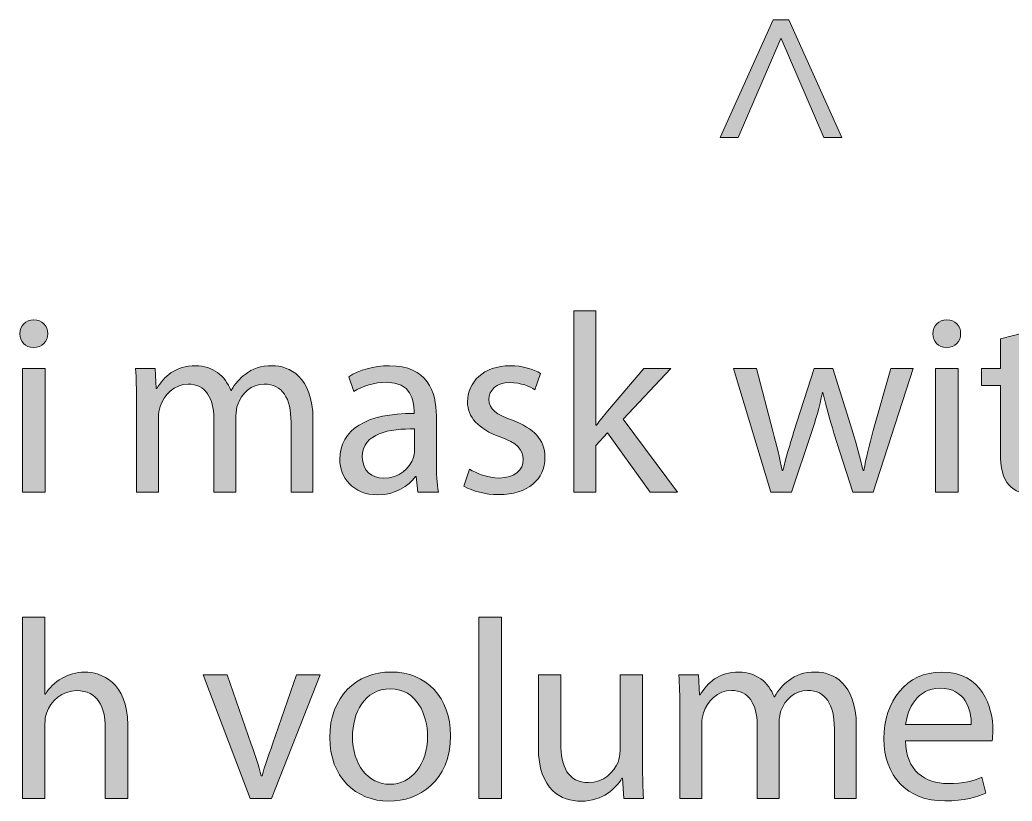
# Model space of a CAD drawing. Header units: inches. Extents: x 17 to 980, y -926 to -230.
# Drawn here: x 783.9 to 840.4, y -622 to -577.5 of the extents above; entities that cross this region are included whole.
import ezdxf

# ---------------------------------------------------------------- set-up
doc = ezdxf.new("R2010")
doc.units = ezdxf.units.IN
doc.header["$MEASUREMENT"] = 0
doc.layers.add('Layer 1', color=7, linetype='Continuous')

# ---------------------------------------------------------------- blocks, each defined once
blk = doc.blocks.new('block 2')
at = {"layer": 'Layer 1', "true_color": 0x231f20}
h = blk.add_hatch(color=179, dxfattribs=at)
h.dxf.hatch_style = 2
h.paths.add_polyline_path([(829.689, -584.193), (827.259, -578.547), (827.23, -578.547), (824.8, -584.193), (823.781, -584.193), (826.793, -577.485), (827.695, -577.485), (830.707, -584.193)])
h = blk.add_hatch(color=179, dxfattribs=at)
h.dxf.hatch_style = 2
edge = h.paths.add_edge_path()
edge.add_spline(control_points=[(816.702, -600.593), (816.702, -600.593), (816.731, -600.593), (816.731, -600.593), (816.906, -600.346), (817.153, -600.04), (817.356, -599.793), (817.356, -599.793), (819.423, -597.363), (819.423, -597.363), (819.423, -597.363), (820.965, -597.363), (820.965, -597.363), (820.965, -597.363), (818.244, -600.258), (818.244, -600.258), (818.244, -600.258), (821.343, -604.405), (821.343, -604.405), (821.343, -604.405), (819.786, -604.405), (819.786, -604.405), (819.786, -604.405), (817.356, -601.03), (817.356, -601.03), (817.356, -601.03), (816.702, -601.757), (816.702, -601.757), (816.702, -601.757), (816.702, -604.405), (816.702, -604.405), (816.702, -604.405), (815.436, -604.405), (815.436, -604.405), (815.436, -604.405), (815.436, -594.075), (815.436, -594.075), (815.436, -594.075), (816.702, -594.075), (816.702, -594.075), (816.702, -594.075), (816.702, -600.593), (816.702, -600.593)], knot_values=[0, 0, 0, 0, 1, 1, 1, 2, 2, 2, 3, 3, 3, 4, 4, 4, 5, 5, 5, 6, 6, 6, 7, 7, 7, 8, 8, 8, 9, 9, 9, 10, 10, 10, 11, 11, 11, 12, 12, 12, 13, 13, 13, 14, 14, 14, 14], degree=3, periodic=1)
h = blk.add_hatch(color=179, dxfattribs=at)
h.dxf.hatch_style = 2
edge = h.paths.add_edge_path()
edge.add_spline(control_points=[(785.459, -595.384), (785.473, -595.821), (785.153, -596.17), (784.644, -596.17), (784.193, -596.17), (783.873, -595.821), (783.873, -595.384), (783.873, -594.933), (784.207, -594.584), (784.673, -594.584), (785.153, -594.584), (785.459, -594.933), (785.459, -595.384)], knot_values=[0, 0, 0, 0, 1, 1, 1, 2, 2, 2, 3, 3, 3, 4, 4, 4, 4], degree=3, periodic=1)
h.paths.add_polyline_path([(784.033, -604.405), (784.033, -597.363), (785.313, -597.363), (785.313, -604.405)])
h = blk.add_hatch(color=179, dxfattribs=at)
h.dxf.hatch_style = 2
edge = h.paths.add_edge_path()
edge.add_spline(control_points=[(837.482, -595.384), (837.496, -595.821), (837.176, -596.17), (836.667, -596.17), (836.216, -596.17), (835.896, -595.821), (835.896, -595.384), (835.896, -594.933), (836.23, -594.584), (836.696, -594.584), (837.176, -594.584), (837.482, -594.933), (837.482, -595.384)], knot_values=[0, 0, 0, 0, 1, 1, 1, 2, 2, 2, 3, 3, 3, 4, 4, 4, 4], degree=3, periodic=1)
h.paths.add_polyline_path([(836.056, -604.405), (836.056, -597.363), (837.336, -597.363), (837.336, -604.405)])
h = blk.add_hatch(color=179, dxfattribs=at)
h.dxf.hatch_style = 2
edge = h.paths.add_edge_path()
edge.add_spline(control_points=[(841.003, -595.34), (841.003, -595.34), (841.003, -597.363), (841.003, -597.363), (841.003, -597.363), (842.836, -597.363), (842.836, -597.363), (842.836, -597.363), (842.836, -598.338), (842.836, -598.338), (842.836, -598.338), (841.003, -598.338), (841.003, -598.338), (841.003, -598.338), (841.003, -602.135), (841.003, -602.135), (841.003, -603.008), (841.251, -603.503), (841.963, -603.503), (842.298, -603.503), (842.546, -603.459), (842.705, -603.416), (842.705, -603.416), (842.764, -604.376), (842.764, -604.376), (842.516, -604.478), (842.124, -604.551), (841.629, -604.551), (841.032, -604.551), (840.552, -604.361), (840.247, -604.012), (839.883, -603.634), (839.752, -603.008), (839.752, -602.179), (839.752, -602.179), (839.752, -598.338), (839.752, -598.338), (839.752, -598.338), (838.661, -598.338), (838.661, -598.338), (838.661, -598.338), (838.661, -597.363), (838.661, -597.363), (838.661, -597.363), (839.752, -597.363), (839.752, -597.363), (839.752, -597.363), (839.752, -595.675), (839.752, -595.675), (839.752, -595.675), (841.003, -595.34), (841.003, -595.34)], knot_values=[0, 0, 0, 0, 1, 1, 1, 2, 2, 2, 3, 3, 3, 4, 4, 4, 5, 5, 5, 6, 6, 6, 7, 7, 7, 8, 8, 8, 9, 9, 9, 10, 10, 10, 11, 11, 11, 12, 12, 12, 13, 13, 13, 14, 14, 14, 15, 15, 15, 16, 16, 16, 17, 17, 17, 17], degree=3, periodic=1)
h = blk.add_hatch(color=179, dxfattribs=at)
h.dxf.hatch_style = 2
edge = h.paths.add_edge_path()
edge.add_spline(control_points=[(790.523, -599.269), (790.523, -598.542), (790.508, -597.945), (790.464, -597.363), (790.464, -597.363), (791.585, -597.363), (791.585, -597.363), (791.585, -597.363), (791.643, -598.498), (791.643, -598.498), (791.643, -598.498), (791.687, -598.498), (791.687, -598.498), (792.079, -597.828), (792.734, -597.203), (793.898, -597.203), (794.859, -597.203), (795.586, -597.785), (795.892, -598.614), (795.892, -598.614), (795.921, -598.614), (795.921, -598.614), (796.139, -598.221), (796.415, -597.916), (796.707, -597.698), (797.129, -597.377), (797.594, -597.203), (798.263, -597.203), (799.195, -597.203), (800.577, -597.814), (800.577, -600.258), (800.577, -600.258), (800.577, -604.405), (800.577, -604.405), (800.577, -604.405), (799.326, -604.405), (799.326, -604.405), (799.326, -604.405), (799.326, -600.418), (799.326, -600.418), (799.326, -599.065), (798.831, -598.25), (797.798, -598.25), (797.07, -598.25), (796.503, -598.789), (796.285, -599.415), (796.226, -599.589), (796.183, -599.822), (796.183, -600.055), (796.183, -600.055), (796.183, -604.405), (796.183, -604.405), (796.183, -604.405), (794.931, -604.405), (794.931, -604.405), (794.931, -604.405), (794.931, -600.186), (794.931, -600.186), (794.931, -599.065), (794.437, -598.25), (793.462, -598.25), (792.662, -598.25), (792.079, -598.891), (791.876, -599.531), (791.803, -599.72), (791.774, -599.938), (791.774, -600.157), (791.774, -600.157), (791.774, -604.405), (791.774, -604.405), (791.774, -604.405), (790.523, -604.405), (790.523, -604.405), (790.523, -604.405), (790.523, -599.269), (790.523, -599.269)], knot_values=[0, 0, 0, 0, 1, 1, 1, 2, 2, 2, 3, 3, 3, 4, 4, 4, 5, 5, 5, 6, 6, 6, 7, 7, 7, 8, 8, 8, 9, 9, 9, 10, 10, 10, 11, 11, 11, 12, 12, 12, 13, 13, 13, 14, 14, 14, 15, 15, 15, 16, 16, 16, 17, 17, 17, 18, 18, 18, 19, 19, 19, 20, 20, 20, 21, 21, 21, 22, 22, 22, 23, 23, 23, 24, 24, 24, 25, 25, 25, 25], degree=3, periodic=1)
h = blk.add_hatch(color=179, dxfattribs=at)
h.dxf.hatch_style = 2
edge = h.paths.add_edge_path()
edge.add_spline(control_points=[(806.559, -604.405), (806.559, -604.405), (806.457, -603.518), (806.457, -603.518), (806.457, -603.518), (806.413, -603.518), (806.413, -603.518), (806.02, -604.071), (805.264, -604.565), (804.26, -604.565), (802.834, -604.565), (802.106, -603.561), (802.106, -602.543), (802.106, -600.841), (803.62, -599.909), (806.34, -599.924), (806.34, -599.924), (806.34, -599.778), (806.34, -599.778), (806.34, -599.196), (806.181, -598.149), (804.74, -598.149), (804.085, -598.149), (803.401, -598.352), (802.907, -598.673), (802.907, -598.673), (802.616, -597.828), (802.616, -597.828), (803.198, -597.45), (804.042, -597.203), (804.929, -597.203), (807.083, -597.203), (807.607, -598.673), (807.607, -600.084), (807.607, -600.084), (807.607, -602.717), (807.607, -602.717), (807.607, -603.329), (807.635, -603.925), (807.723, -604.405), (807.723, -604.405), (806.559, -604.405), (806.559, -604.405)], knot_values=[0, 0, 0, 0, 1, 1, 1, 2, 2, 2, 3, 3, 3, 4, 4, 4, 5, 5, 5, 6, 6, 6, 7, 7, 7, 8, 8, 8, 9, 9, 9, 10, 10, 10, 11, 11, 11, 12, 12, 12, 13, 13, 13, 14, 14, 14, 14], degree=3, periodic=1)
edge = h.paths.add_edge_path()
edge.add_spline(control_points=[(806.37, -600.811), (804.973, -600.782), (803.387, -601.03), (803.387, -602.397), (803.387, -603.227), (803.94, -603.619), (804.594, -603.619), (805.511, -603.619), (806.093, -603.037), (806.297, -602.441), (806.34, -602.31), (806.37, -602.164), (806.37, -602.034), (806.37, -602.034), (806.37, -600.811), (806.37, -600.811)], knot_values=[0, 0, 0, 0, 1, 1, 1, 2, 2, 2, 3, 3, 3, 4, 4, 4, 5, 5, 5, 5], degree=3, periodic=1)
h = blk.add_hatch(color=179, dxfattribs=at)
h.dxf.hatch_style = 2
edge = h.paths.add_edge_path()
edge.add_spline(control_points=[(809.499, -603.096), (809.877, -603.343), (810.546, -603.605), (811.186, -603.605), (812.118, -603.605), (812.554, -603.139), (812.554, -602.557), (812.554, -601.946), (812.191, -601.612), (811.245, -601.262), (809.979, -600.811), (809.382, -600.113), (809.382, -599.269), (809.382, -598.134), (810.299, -597.203), (811.812, -597.203), (812.525, -597.203), (813.151, -597.406), (813.543, -597.639), (813.543, -597.639), (813.223, -598.571), (813.223, -598.571), (812.947, -598.396), (812.438, -598.163), (811.783, -598.163), (811.026, -598.163), (810.604, -598.599), (810.604, -599.123), (810.604, -599.705), (811.026, -599.968), (811.943, -600.317), (813.165, -600.782), (813.791, -601.393), (813.791, -602.441), (813.791, -603.678), (812.831, -604.551), (811.157, -604.551), (810.386, -604.551), (809.673, -604.361), (809.179, -604.071), (809.179, -604.071), (809.499, -603.096), (809.499, -603.096)], knot_values=[0, 0, 0, 0, 1, 1, 1, 2, 2, 2, 3, 3, 3, 4, 4, 4, 5, 5, 5, 6, 6, 6, 7, 7, 7, 8, 8, 8, 9, 9, 9, 10, 10, 10, 11, 11, 11, 12, 12, 12, 13, 13, 13, 14, 14, 14, 14], degree=3, periodic=1)
h = blk.add_hatch(color=179, dxfattribs=at)
h.dxf.hatch_style = 2
edge = h.paths.add_edge_path()
edge.add_spline(control_points=[(825.855, -597.363), (825.855, -597.363), (826.786, -600.942), (826.786, -600.942), (826.99, -601.728), (827.179, -602.456), (827.31, -603.183), (827.31, -603.183), (827.353, -603.183), (827.353, -603.183), (827.514, -602.47), (827.747, -601.713), (827.979, -600.957), (827.979, -600.957), (829.129, -597.363), (829.129, -597.363), (829.129, -597.363), (830.205, -597.363), (830.205, -597.363), (830.205, -597.363), (831.297, -600.884), (831.297, -600.884), (831.559, -601.728), (831.762, -602.47), (831.922, -603.183), (831.922, -603.183), (831.966, -603.183), (831.966, -603.183), (832.083, -602.47), (832.272, -601.728), (832.504, -600.899), (832.504, -600.899), (833.508, -597.363), (833.508, -597.363), (833.508, -597.363), (834.774, -597.363), (834.774, -597.363), (834.774, -597.363), (832.504, -604.405), (832.504, -604.405), (832.504, -604.405), (831.34, -604.405), (831.34, -604.405), (831.34, -604.405), (830.264, -601.044), (830.264, -601.044), (830.016, -600.258), (829.813, -599.56), (829.638, -598.731), (829.638, -598.731), (829.609, -598.731), (829.609, -598.731), (829.434, -599.574), (829.216, -600.302), (828.969, -601.059), (828.969, -601.059), (827.834, -604.405), (827.834, -604.405), (827.834, -604.405), (826.67, -604.405), (826.67, -604.405), (826.67, -604.405), (824.545, -597.363), (824.545, -597.363), (824.545, -597.363), (825.855, -597.363), (825.855, -597.363)], knot_values=[0, 0, 0, 0, 1, 1, 1, 2, 2, 2, 3, 3, 3, 4, 4, 4, 5, 5, 5, 6, 6, 6, 7, 7, 7, 8, 8, 8, 9, 9, 9, 10, 10, 10, 11, 11, 11, 12, 12, 12, 13, 13, 13, 14, 14, 14, 15, 15, 15, 16, 16, 16, 17, 17, 17, 18, 18, 18, 19, 19, 19, 20, 20, 20, 21, 21, 21, 22, 22, 22, 22], degree=3, periodic=1)
h = blk.add_hatch(color=179, dxfattribs=at)
h.dxf.hatch_style = 2
edge = h.paths.add_edge_path()
edge.add_spline(control_points=[(784.026, -611.537), (784.026, -611.537), (785.306, -611.537), (785.306, -611.537), (785.306, -611.537), (785.306, -615.931), (785.306, -615.931), (785.306, -615.931), (785.335, -615.931), (785.335, -615.931), (785.539, -615.568), (785.859, -615.247), (786.252, -615.029), (786.63, -614.811), (787.081, -614.665), (787.561, -614.665), (788.507, -614.665), (790.02, -615.247), (790.02, -617.677), (790.02, -617.677), (790.02, -621.868), (790.02, -621.868), (790.02, -621.868), (788.74, -621.868), (788.74, -621.868), (788.74, -621.868), (788.74, -617.823), (788.74, -617.823), (788.74, -616.688), (788.318, -615.727), (787.11, -615.727), (786.281, -615.727), (785.626, -616.309), (785.393, -617.008), (785.321, -617.183), (785.306, -617.372), (785.306, -617.619), (785.306, -617.619), (785.306, -621.868), (785.306, -621.868), (785.306, -621.868), (784.026, -621.868), (784.026, -621.868), (784.026, -621.868), (784.026, -611.537), (784.026, -611.537)], knot_values=[0, 0, 0, 0, 1, 1, 1, 2, 2, 2, 3, 3, 3, 4, 4, 4, 5, 5, 5, 6, 6, 6, 7, 7, 7, 8, 8, 8, 9, 9, 9, 10, 10, 10, 11, 11, 11, 12, 12, 12, 13, 13, 13, 14, 14, 14, 15, 15, 15, 15], degree=3, periodic=1)
h = blk.add_hatch(color=179, dxfattribs=at)
h.dxf.hatch_style = 2
h.paths.add_polyline_path([(810.03, -611.537), (811.31, -611.537), (811.31, -621.868), (810.03, -621.868)])
h = blk.add_hatch(color=179, dxfattribs=at)
h.dxf.hatch_style = 2
edge = h.paths.add_edge_path()
edge.add_spline(control_points=[(795.681, -614.826), (795.681, -614.826), (797.063, -618.783), (797.063, -618.783), (797.296, -619.423), (797.486, -620.005), (797.631, -620.587), (797.631, -620.587), (797.675, -620.587), (797.675, -620.587), (797.835, -620.005), (798.038, -619.423), (798.271, -618.783), (798.271, -618.783), (799.639, -614.826), (799.639, -614.826), (799.639, -614.826), (800.977, -614.826), (800.977, -614.826), (800.977, -614.826), (798.213, -621.868), (798.213, -621.868), (798.213, -621.868), (796.991, -621.868), (796.991, -621.868), (796.991, -621.868), (794.314, -614.826), (794.314, -614.826), (794.314, -614.826), (795.681, -614.826), (795.681, -614.826)], knot_values=[0, 0, 0, 0, 1, 1, 1, 2, 2, 2, 3, 3, 3, 4, 4, 4, 5, 5, 5, 6, 6, 6, 7, 7, 7, 8, 8, 8, 9, 9, 9, 10, 10, 10, 10], degree=3, periodic=1)
h = blk.add_hatch(color=179, dxfattribs=at)
h.dxf.hatch_style = 2
edge = h.paths.add_edge_path()
edge.add_spline(control_points=[(808.414, -618.288), (808.414, -620.893), (806.61, -622.028), (804.907, -622.028), (803.001, -622.028), (801.531, -620.631), (801.531, -618.405), (801.531, -616.047), (803.074, -614.665), (805.023, -614.665), (807.046, -614.665), (808.414, -616.135), (808.414, -618.288)], knot_values=[0, 0, 0, 0, 1, 1, 1, 2, 2, 2, 3, 3, 3, 4, 4, 4, 4], degree=3, periodic=1)
edge = h.paths.add_edge_path()
edge.add_spline(control_points=[(802.826, -618.361), (802.826, -619.903), (803.714, -621.067), (804.965, -621.067), (806.187, -621.067), (807.104, -619.918), (807.104, -618.332), (807.104, -617.139), (806.508, -615.625), (804.994, -615.625), (803.481, -615.625), (802.826, -617.022), (802.826, -618.361)], knot_values=[0, 0, 0, 0, 1, 1, 1, 2, 2, 2, 3, 3, 3, 4, 4, 4, 4], degree=3, periodic=1)
h = blk.add_hatch(color=179, dxfattribs=at)
h.dxf.hatch_style = 2
edge = h.paths.add_edge_path()
edge.add_spline(control_points=[(819.357, -619.947), (819.357, -620.675), (819.371, -621.315), (819.415, -621.868), (819.415, -621.868), (818.28, -621.868), (818.28, -621.868), (818.28, -621.868), (818.207, -620.718), (818.207, -620.718), (818.207, -620.718), (818.178, -620.718), (818.178, -620.718), (817.844, -621.286), (817.102, -622.028), (815.85, -622.028), (814.744, -622.028), (813.42, -621.417), (813.42, -618.943), (813.42, -618.943), (813.42, -614.826), (813.42, -614.826), (813.42, -614.826), (814.701, -614.826), (814.701, -614.826), (814.701, -614.826), (814.701, -618.725), (814.701, -618.725), (814.701, -620.063), (815.108, -620.965), (816.272, -620.965), (817.13, -620.965), (817.727, -620.369), (817.96, -619.802), (818.033, -619.612), (818.076, -619.38), (818.076, -619.147), (818.076, -619.147), (818.076, -614.826), (818.076, -614.826), (818.076, -614.826), (819.357, -614.826), (819.357, -614.826), (819.357, -614.826), (819.357, -619.947), (819.357, -619.947)], knot_values=[0, 0, 0, 0, 1, 1, 1, 2, 2, 2, 3, 3, 3, 4, 4, 4, 5, 5, 5, 6, 6, 6, 7, 7, 7, 8, 8, 8, 9, 9, 9, 10, 10, 10, 11, 11, 11, 12, 12, 12, 13, 13, 13, 14, 14, 14, 15, 15, 15, 15], degree=3, periodic=1)
h = blk.add_hatch(color=179, dxfattribs=at)
h.dxf.hatch_style = 2
edge = h.paths.add_edge_path()
edge.add_spline(control_points=[(821.482, -616.731), (821.482, -616.004), (821.468, -615.407), (821.424, -614.826), (821.424, -614.826), (822.544, -614.826), (822.544, -614.826), (822.544, -614.826), (822.602, -615.96), (822.602, -615.96), (822.602, -615.96), (822.646, -615.96), (822.646, -615.96), (823.039, -615.291), (823.694, -614.665), (824.857, -614.665), (825.818, -614.665), (826.546, -615.247), (826.851, -616.077), (826.851, -616.077), (826.88, -616.077), (826.88, -616.077), (827.099, -615.684), (827.375, -615.378), (827.666, -615.16), (828.088, -614.84), (828.553, -614.665), (829.223, -614.665), (830.154, -614.665), (831.536, -615.276), (831.536, -617.721), (831.536, -617.721), (831.536, -621.868), (831.536, -621.868), (831.536, -621.868), (830.285, -621.868), (830.285, -621.868), (830.285, -621.868), (830.285, -617.881), (830.285, -617.881), (830.285, -616.528), (829.79, -615.713), (828.757, -615.713), (828.03, -615.713), (827.462, -616.251), (827.244, -616.877), (827.186, -617.051), (827.142, -617.284), (827.142, -617.517), (827.142, -617.517), (827.142, -621.868), (827.142, -621.868), (827.142, -621.868), (825.891, -621.868), (825.891, -621.868), (825.891, -621.868), (825.891, -617.648), (825.891, -617.648), (825.891, -616.528), (825.396, -615.713), (824.421, -615.713), (823.621, -615.713), (823.039, -616.353), (822.835, -616.993), (822.763, -617.183), (822.733, -617.401), (822.733, -617.619), (822.733, -617.619), (822.733, -621.868), (822.733, -621.868), (822.733, -621.868), (821.482, -621.868), (821.482, -621.868), (821.482, -621.868), (821.482, -616.731), (821.482, -616.731)], knot_values=[0, 0, 0, 0, 1, 1, 1, 2, 2, 2, 3, 3, 3, 4, 4, 4, 5, 5, 5, 6, 6, 6, 7, 7, 7, 8, 8, 8, 9, 9, 9, 10, 10, 10, 11, 11, 11, 12, 12, 12, 13, 13, 13, 14, 14, 14, 15, 15, 15, 16, 16, 16, 17, 17, 17, 18, 18, 18, 19, 19, 19, 20, 20, 20, 21, 21, 21, 22, 22, 22, 23, 23, 23, 24, 24, 24, 25, 25, 25, 25], degree=3, periodic=1)
h = blk.add_hatch(color=179, dxfattribs=at)
h.dxf.hatch_style = 2
edge = h.paths.add_edge_path()
edge.add_spline(control_points=[(834.332, -618.579), (834.36, -620.311), (835.466, -621.024), (836.747, -621.024), (837.663, -621.024), (838.216, -620.864), (838.696, -620.66), (838.696, -620.66), (838.915, -621.577), (838.915, -621.577), (838.464, -621.78), (837.693, -622.013), (836.572, -622.013), (834.404, -622.013), (833.109, -620.587), (833.109, -618.463), (833.109, -616.339), (834.36, -614.665), (836.412, -614.665), (838.711, -614.665), (839.322, -616.688), (839.322, -617.983), (839.322, -618.245), (839.293, -618.448), (839.278, -618.579), (839.278, -618.579), (834.332, -618.579), (834.332, -618.579)], knot_values=[0, 0, 0, 0, 1, 1, 1, 2, 2, 2, 3, 3, 3, 4, 4, 4, 5, 5, 5, 6, 6, 6, 7, 7, 7, 8, 8, 8, 9, 9, 9, 9], degree=3, periodic=1)
edge = h.paths.add_edge_path()
edge.add_spline(control_points=[(838.085, -617.663), (838.1, -616.848), (837.751, -615.582), (836.31, -615.582), (835.015, -615.582), (834.448, -616.775), (834.346, -617.663), (834.346, -617.663), (838.085, -617.663), (838.085, -617.663)], knot_values=[0, 0, 0, 0, 1, 1, 1, 2, 2, 2, 3, 3, 3, 3], degree=3, periodic=1)
at = {"layer": 'Layer 1', "lineweight": 0}
for points in [[(829.689, -584.193), (827.259, -578.547), (827.23, -578.547), (824.8, -584.193), (823.781, -584.193), (826.793, -577.485), (827.695, -577.485), (830.707, -584.193), (829.689, -584.193)], [(784.033, -604.405), (784.033, -597.363), (785.313, -597.363), (785.313, -604.405), (784.033, -604.405)], [(836.056, -604.405), (836.056, -597.363), (837.336, -597.363), (837.336, -604.405), (836.056, -604.405)], [(810.03, -611.537), (811.31, -611.537), (811.31, -621.868), (810.03, -621.868), (810.03, -611.537)]]:
    blk.add_lwpolyline(points, dxfattribs=at)
for points, knots in [([(816.702, -600.593), (816.702, -600.593), (816.731, -600.593), (816.731, -600.593), (816.906, -600.346), (817.153, -600.04), (817.356, -599.793), (817.356, -599.793), (819.423, -597.363), (819.423, -597.363), (819.423, -597.363), (820.965, -597.363), (820.965, -597.363), (820.965, -597.363), (818.244, -600.258), (818.244, -600.258), (818.244, -600.258), (821.343, -604.405), (821.343, -604.405), (821.343, -604.405), (819.786, -604.405), (819.786, -604.405), (819.786, -604.405), (817.356, -601.03), (817.356, -601.03), (817.356, -601.03), (816.702, -601.757), (816.702, -601.757), (816.702, -601.757), (816.702, -604.405), (816.702, -604.405), (816.702, -604.405), (815.436, -604.405), (815.436, -604.405), (815.436, -604.405), (815.436, -594.075), (815.436, -594.075), (815.436, -594.075), (816.702, -594.075), (816.702, -594.075), (816.702, -594.075), (816.702, -600.593), (816.702, -600.593)], [0, 0, 0, 0, 1, 1, 1, 2, 2, 2, 3, 3, 3, 4, 4, 4, 5, 5, 5, 6, 6, 6, 7, 7, 7, 8, 8, 8, 9, 9, 9, 10, 10, 10, 11, 11, 11, 12, 12, 12, 13, 13, 13, 14, 14, 14, 14]), ([(785.459, -595.384), (785.473, -595.821), (785.153, -596.17), (784.644, -596.17), (784.193, -596.17), (783.873, -595.821), (783.873, -595.384), (783.873, -594.933), (784.207, -594.584), (784.673, -594.584), (785.153, -594.584), (785.459, -594.933), (785.459, -595.384)], [0, 0, 0, 0, 1, 1, 1, 2, 2, 2, 3, 3, 3, 4, 4, 4, 4]), ([(837.482, -595.384), (837.496, -595.821), (837.176, -596.17), (836.667, -596.17), (836.216, -596.17), (835.896, -595.821), (835.896, -595.384), (835.896, -594.933), (836.23, -594.584), (836.696, -594.584), (837.176, -594.584), (837.482, -594.933), (837.482, -595.384)], [0, 0, 0, 0, 1, 1, 1, 2, 2, 2, 3, 3, 3, 4, 4, 4, 4]), ([(841.003, -595.34), (841.003, -595.34), (841.003, -597.363), (841.003, -597.363), (841.003, -597.363), (842.836, -597.363), (842.836, -597.363), (842.836, -597.363), (842.836, -598.338), (842.836, -598.338), (842.836, -598.338), (841.003, -598.338), (841.003, -598.338), (841.003, -598.338), (841.003, -602.135), (841.003, -602.135), (841.003, -603.008), (841.251, -603.503), (841.963, -603.503), (842.298, -603.503), (842.546, -603.459), (842.705, -603.416), (842.705, -603.416), (842.764, -604.376), (842.764, -604.376), (842.516, -604.478), (842.124, -604.551), (841.629, -604.551), (841.032, -604.551), (840.552, -604.361), (840.247, -604.012), (839.883, -603.634), (839.752, -603.008), (839.752, -602.179), (839.752, -602.179), (839.752, -598.338), (839.752, -598.338), (839.752, -598.338), (838.661, -598.338), (838.661, -598.338), (838.661, -598.338), (838.661, -597.363), (838.661, -597.363), (838.661, -597.363), (839.752, -597.363), (839.752, -597.363), (839.752, -597.363), (839.752, -595.675), (839.752, -595.675), (839.752, -595.675), (841.003, -595.34), (841.003, -595.34)], [0, 0, 0, 0, 1, 1, 1, 2, 2, 2, 3, 3, 3, 4, 4, 4, 5, 5, 5, 6, 6, 6, 7, 7, 7, 8, 8, 8, 9, 9, 9, 10, 10, 10, 11, 11, 11, 12, 12, 12, 13, 13, 13, 14, 14, 14, 15, 15, 15, 16, 16, 16, 17, 17, 17, 17]), ([(790.523, -599.269), (790.523, -598.542), (790.508, -597.945), (790.464, -597.363), (790.464, -597.363), (791.585, -597.363), (791.585, -597.363), (791.585, -597.363), (791.643, -598.498), (791.643, -598.498), (791.643, -598.498), (791.687, -598.498), (791.687, -598.498), (792.079, -597.828), (792.734, -597.203), (793.898, -597.203), (794.859, -597.203), (795.586, -597.785), (795.892, -598.614), (795.892, -598.614), (795.921, -598.614), (795.921, -598.614), (796.139, -598.221), (796.415, -597.916), (796.707, -597.698), (797.129, -597.377), (797.594, -597.203), (798.263, -597.203), (799.195, -597.203), (800.577, -597.814), (800.577, -600.258), (800.577, -600.258), (800.577, -604.405), (800.577, -604.405), (800.577, -604.405), (799.326, -604.405), (799.326, -604.405), (799.326, -604.405), (799.326, -600.418), (799.326, -600.418), (799.326, -599.065), (798.831, -598.25), (797.798, -598.25), (797.07, -598.25), (796.503, -598.789), (796.285, -599.415), (796.226, -599.589), (796.183, -599.822), (796.183, -600.055), (796.183, -600.055), (796.183, -604.405), (796.183, -604.405), (796.183, -604.405), (794.931, -604.405), (794.931, -604.405), (794.931, -604.405), (794.931, -600.186), (794.931, -600.186), (794.931, -599.065), (794.437, -598.25), (793.462, -598.25), (792.662, -598.25), (792.079, -598.891), (791.876, -599.531), (791.803, -599.72), (791.774, -599.938), (791.774, -600.157), (791.774, -600.157), (791.774, -604.405), (791.774, -604.405), (791.774, -604.405), (790.523, -604.405), (790.523, -604.405), (790.523, -604.405), (790.523, -599.269), (790.523, -599.269)], [0, 0, 0, 0, 1, 1, 1, 2, 2, 2, 3, 3, 3, 4, 4, 4, 5, 5, 5, 6, 6, 6, 7, 7, 7, 8, 8, 8, 9, 9, 9, 10, 10, 10, 11, 11, 11, 12, 12, 12, 13, 13, 13, 14, 14, 14, 15, 15, 15, 16, 16, 16, 17, 17, 17, 18, 18, 18, 19, 19, 19, 20, 20, 20, 21, 21, 21, 22, 22, 22, 23, 23, 23, 24, 24, 24, 25, 25, 25, 25]), ([(806.559, -604.405), (806.559, -604.405), (806.457, -603.518), (806.457, -603.518), (806.457, -603.518), (806.413, -603.518), (806.413, -603.518), (806.02, -604.071), (805.264, -604.565), (804.26, -604.565), (802.834, -604.565), (802.106, -603.561), (802.106, -602.543), (802.106, -600.841), (803.62, -599.909), (806.34, -599.924), (806.34, -599.924), (806.34, -599.778), (806.34, -599.778), (806.34, -599.196), (806.181, -598.149), (804.74, -598.149), (804.085, -598.149), (803.401, -598.352), (802.907, -598.673), (802.907, -598.673), (802.616, -597.828), (802.616, -597.828), (803.198, -597.45), (804.042, -597.203), (804.929, -597.203), (807.083, -597.203), (807.607, -598.673), (807.607, -600.084), (807.607, -600.084), (807.607, -602.717), (807.607, -602.717), (807.607, -603.329), (807.635, -603.925), (807.723, -604.405), (807.723, -604.405), (806.559, -604.405), (806.559, -604.405)], [0, 0, 0, 0, 1, 1, 1, 2, 2, 2, 3, 3, 3, 4, 4, 4, 5, 5, 5, 6, 6, 6, 7, 7, 7, 8, 8, 8, 9, 9, 9, 10, 10, 10, 11, 11, 11, 12, 12, 12, 13, 13, 13, 14, 14, 14, 14]), ([(809.499, -603.096), (809.877, -603.343), (810.546, -603.605), (811.186, -603.605), (812.118, -603.605), (812.554, -603.139), (812.554, -602.557), (812.554, -601.946), (812.191, -601.612), (811.245, -601.262), (809.979, -600.811), (809.382, -600.113), (809.382, -599.269), (809.382, -598.134), (810.299, -597.203), (811.812, -597.203), (812.525, -597.203), (813.151, -597.406), (813.543, -597.639), (813.543, -597.639), (813.223, -598.571), (813.223, -598.571), (812.947, -598.396), (812.438, -598.163), (811.783, -598.163), (811.026, -598.163), (810.604, -598.599), (810.604, -599.123), (810.604, -599.705), (811.026, -599.968), (811.943, -600.317), (813.165, -600.782), (813.791, -601.393), (813.791, -602.441), (813.791, -603.678), (812.831, -604.551), (811.157, -604.551), (810.386, -604.551), (809.673, -604.361), (809.179, -604.071), (809.179, -604.071), (809.499, -603.096), (809.499, -603.096)], [0, 0, 0, 0, 1, 1, 1, 2, 2, 2, 3, 3, 3, 4, 4, 4, 5, 5, 5, 6, 6, 6, 7, 7, 7, 8, 8, 8, 9, 9, 9, 10, 10, 10, 11, 11, 11, 12, 12, 12, 13, 13, 13, 14, 14, 14, 14]), ([(825.855, -597.363), (825.855, -597.363), (826.786, -600.942), (826.786, -600.942), (826.99, -601.728), (827.179, -602.456), (827.31, -603.183), (827.31, -603.183), (827.353, -603.183), (827.353, -603.183), (827.514, -602.47), (827.747, -601.713), (827.979, -600.957), (827.979, -600.957), (829.129, -597.363), (829.129, -597.363), (829.129, -597.363), (830.205, -597.363), (830.205, -597.363), (830.205, -597.363), (831.297, -600.884), (831.297, -600.884), (831.559, -601.728), (831.762, -602.47), (831.922, -603.183), (831.922, -603.183), (831.966, -603.183), (831.966, -603.183), (832.083, -602.47), (832.272, -601.728), (832.504, -600.899), (832.504, -600.899), (833.508, -597.363), (833.508, -597.363), (833.508, -597.363), (834.774, -597.363), (834.774, -597.363), (834.774, -597.363), (832.504, -604.405), (832.504, -604.405), (832.504, -604.405), (831.34, -604.405), (831.34, -604.405), (831.34, -604.405), (830.264, -601.044), (830.264, -601.044), (830.016, -600.258), (829.813, -599.56), (829.638, -598.731), (829.638, -598.731), (829.609, -598.731), (829.609, -598.731), (829.434, -599.574), (829.216, -600.302), (828.969, -601.059), (828.969, -601.059), (827.834, -604.405), (827.834, -604.405), (827.834, -604.405), (826.67, -604.405), (826.67, -604.405), (826.67, -604.405), (824.545, -597.363), (824.545, -597.363), (824.545, -597.363), (825.855, -597.363), (825.855, -597.363)], [0, 0, 0, 0, 1, 1, 1, 2, 2, 2, 3, 3, 3, 4, 4, 4, 5, 5, 5, 6, 6, 6, 7, 7, 7, 8, 8, 8, 9, 9, 9, 10, 10, 10, 11, 11, 11, 12, 12, 12, 13, 13, 13, 14, 14, 14, 15, 15, 15, 16, 16, 16, 17, 17, 17, 18, 18, 18, 19, 19, 19, 20, 20, 20, 21, 21, 21, 22, 22, 22, 22]), ([(806.37, -600.811), (804.973, -600.782), (803.387, -601.03), (803.387, -602.397), (803.387, -603.227), (803.94, -603.619), (804.594, -603.619), (805.511, -603.619), (806.093, -603.037), (806.297, -602.441), (806.34, -602.31), (806.37, -602.164), (806.37, -602.034), (806.37, -602.034), (806.37, -600.811), (806.37, -600.811)], [0, 0, 0, 0, 1, 1, 1, 2, 2, 2, 3, 3, 3, 4, 4, 4, 5, 5, 5, 5]), ([(784.026, -611.537), (784.026, -611.537), (785.306, -611.537), (785.306, -611.537), (785.306, -611.537), (785.306, -615.931), (785.306, -615.931), (785.306, -615.931), (785.335, -615.931), (785.335, -615.931), (785.539, -615.568), (785.859, -615.247), (786.252, -615.029), (786.63, -614.811), (787.081, -614.665), (787.561, -614.665), (788.507, -614.665), (790.02, -615.247), (790.02, -617.677), (790.02, -617.677), (790.02, -621.868), (790.02, -621.868), (790.02, -621.868), (788.74, -621.868), (788.74, -621.868), (788.74, -621.868), (788.74, -617.823), (788.74, -617.823), (788.74, -616.688), (788.318, -615.727), (787.11, -615.727), (786.281, -615.727), (785.626, -616.309), (785.393, -617.008), (785.321, -617.183), (785.306, -617.372), (785.306, -617.619), (785.306, -617.619), (785.306, -621.868), (785.306, -621.868), (785.306, -621.868), (784.026, -621.868), (784.026, -621.868), (784.026, -621.868), (784.026, -611.537), (784.026, -611.537)], [0, 0, 0, 0, 1, 1, 1, 2, 2, 2, 3, 3, 3, 4, 4, 4, 5, 5, 5, 6, 6, 6, 7, 7, 7, 8, 8, 8, 9, 9, 9, 10, 10, 10, 11, 11, 11, 12, 12, 12, 13, 13, 13, 14, 14, 14, 15, 15, 15, 15]), ([(795.681, -614.826), (795.681, -614.826), (797.063, -618.783), (797.063, -618.783), (797.296, -619.423), (797.486, -620.005), (797.631, -620.587), (797.631, -620.587), (797.675, -620.587), (797.675, -620.587), (797.835, -620.005), (798.038, -619.423), (798.271, -618.783), (798.271, -618.783), (799.639, -614.826), (799.639, -614.826), (799.639, -614.826), (800.977, -614.826), (800.977, -614.826), (800.977, -614.826), (798.213, -621.868), (798.213, -621.868), (798.213, -621.868), (796.991, -621.868), (796.991, -621.868), (796.991, -621.868), (794.314, -614.826), (794.314, -614.826), (794.314, -614.826), (795.681, -614.826), (795.681, -614.826)], [0, 0, 0, 0, 1, 1, 1, 2, 2, 2, 3, 3, 3, 4, 4, 4, 5, 5, 5, 6, 6, 6, 7, 7, 7, 8, 8, 8, 9, 9, 9, 10, 10, 10, 10]), ([(808.414, -618.288), (808.414, -620.893), (806.61, -622.028), (804.907, -622.028), (803.001, -622.028), (801.531, -620.631), (801.531, -618.405), (801.531, -616.047), (803.074, -614.665), (805.023, -614.665), (807.046, -614.665), (808.414, -616.135), (808.414, -618.288)], [0, 0, 0, 0, 1, 1, 1, 2, 2, 2, 3, 3, 3, 4, 4, 4, 4]), ([(819.357, -619.947), (819.357, -620.675), (819.371, -621.315), (819.415, -621.868), (819.415, -621.868), (818.28, -621.868), (818.28, -621.868), (818.28, -621.868), (818.207, -620.718), (818.207, -620.718), (818.207, -620.718), (818.178, -620.718), (818.178, -620.718), (817.844, -621.286), (817.102, -622.028), (815.85, -622.028), (814.744, -622.028), (813.42, -621.417), (813.42, -618.943), (813.42, -618.943), (813.42, -614.826), (813.42, -614.826), (813.42, -614.826), (814.701, -614.826), (814.701, -614.826), (814.701, -614.826), (814.701, -618.725), (814.701, -618.725), (814.701, -620.063), (815.108, -620.965), (816.272, -620.965), (817.13, -620.965), (817.727, -620.369), (817.96, -619.802), (818.033, -619.612), (818.076, -619.38), (818.076, -619.147), (818.076, -619.147), (818.076, -614.826), (818.076, -614.826), (818.076, -614.826), (819.357, -614.826), (819.357, -614.826), (819.357, -614.826), (819.357, -619.947), (819.357, -619.947)], [0, 0, 0, 0, 1, 1, 1, 2, 2, 2, 3, 3, 3, 4, 4, 4, 5, 5, 5, 6, 6, 6, 7, 7, 7, 8, 8, 8, 9, 9, 9, 10, 10, 10, 11, 11, 11, 12, 12, 12, 13, 13, 13, 14, 14, 14, 15, 15, 15, 15]), ([(821.482, -616.731), (821.482, -616.004), (821.468, -615.407), (821.424, -614.826), (821.424, -614.826), (822.544, -614.826), (822.544, -614.826), (822.544, -614.826), (822.602, -615.96), (822.602, -615.96), (822.602, -615.96), (822.646, -615.96), (822.646, -615.96), (823.039, -615.291), (823.694, -614.665), (824.857, -614.665), (825.818, -614.665), (826.546, -615.247), (826.851, -616.077), (826.851, -616.077), (826.88, -616.077), (826.88, -616.077), (827.099, -615.684), (827.375, -615.378), (827.666, -615.16), (828.088, -614.84), (828.553, -614.665), (829.223, -614.665), (830.154, -614.665), (831.536, -615.276), (831.536, -617.721), (831.536, -617.721), (831.536, -621.868), (831.536, -621.868), (831.536, -621.868), (830.285, -621.868), (830.285, -621.868), (830.285, -621.868), (830.285, -617.881), (830.285, -617.881), (830.285, -616.528), (829.79, -615.713), (828.757, -615.713), (828.03, -615.713), (827.462, -616.251), (827.244, -616.877), (827.186, -617.051), (827.142, -617.284), (827.142, -617.517), (827.142, -617.517), (827.142, -621.868), (827.142, -621.868), (827.142, -621.868), (825.891, -621.868), (825.891, -621.868), (825.891, -621.868), (825.891, -617.648), (825.891, -617.648), (825.891, -616.528), (825.396, -615.713), (824.421, -615.713), (823.621, -615.713), (823.039, -616.353), (822.835, -616.993), (822.763, -617.183), (822.733, -617.401), (822.733, -617.619), (822.733, -617.619), (822.733, -621.868), (822.733, -621.868), (822.733, -621.868), (821.482, -621.868), (821.482, -621.868), (821.482, -621.868), (821.482, -616.731), (821.482, -616.731)], [0, 0, 0, 0, 1, 1, 1, 2, 2, 2, 3, 3, 3, 4, 4, 4, 5, 5, 5, 6, 6, 6, 7, 7, 7, 8, 8, 8, 9, 9, 9, 10, 10, 10, 11, 11, 11, 12, 12, 12, 13, 13, 13, 14, 14, 14, 15, 15, 15, 16, 16, 16, 17, 17, 17, 18, 18, 18, 19, 19, 19, 20, 20, 20, 21, 21, 21, 22, 22, 22, 23, 23, 23, 24, 24, 24, 25, 25, 25, 25]), ([(834.332, -618.579), (834.36, -620.311), (835.466, -621.024), (836.747, -621.024), (837.663, -621.024), (838.216, -620.864), (838.696, -620.66), (838.696, -620.66), (838.915, -621.577), (838.915, -621.577), (838.464, -621.78), (837.693, -622.013), (836.572, -622.013), (834.404, -622.013), (833.109, -620.587), (833.109, -618.463), (833.109, -616.339), (834.36, -614.665), (836.412, -614.665), (838.711, -614.665), (839.322, -616.688), (839.322, -617.983), (839.322, -618.245), (839.293, -618.448), (839.278, -618.579), (839.278, -618.579), (834.332, -618.579), (834.332, -618.579)], [0, 0, 0, 0, 1, 1, 1, 2, 2, 2, 3, 3, 3, 4, 4, 4, 5, 5, 5, 6, 6, 6, 7, 7, 7, 8, 8, 8, 9, 9, 9, 9]), ([(802.826, -618.361), (802.826, -619.903), (803.714, -621.067), (804.965, -621.067), (806.187, -621.067), (807.104, -619.918), (807.104, -618.332), (807.104, -617.139), (806.508, -615.625), (804.994, -615.625), (803.481, -615.625), (802.826, -617.022), (802.826, -618.361)], [0, 0, 0, 0, 1, 1, 1, 2, 2, 2, 3, 3, 3, 4, 4, 4, 4]), ([(838.085, -617.663), (838.1, -616.848), (837.751, -615.582), (836.31, -615.582), (835.015, -615.582), (834.448, -616.775), (834.346, -617.663), (834.346, -617.663), (838.085, -617.663), (838.085, -617.663)], [0, 0, 0, 0, 1, 1, 1, 2, 2, 2, 3, 3, 3, 3])]:
    blk.add_open_spline(points, degree=3, knots=knots, dxfattribs=at)

msp = doc.modelspace()

# ---------------------------------------------------------------- block references
at = {"layer": 'Layer 1'}
msp.add_blockref('block 2', (0, 0), dxfattribs=at)

doc.saveas('drawing.dxf')
